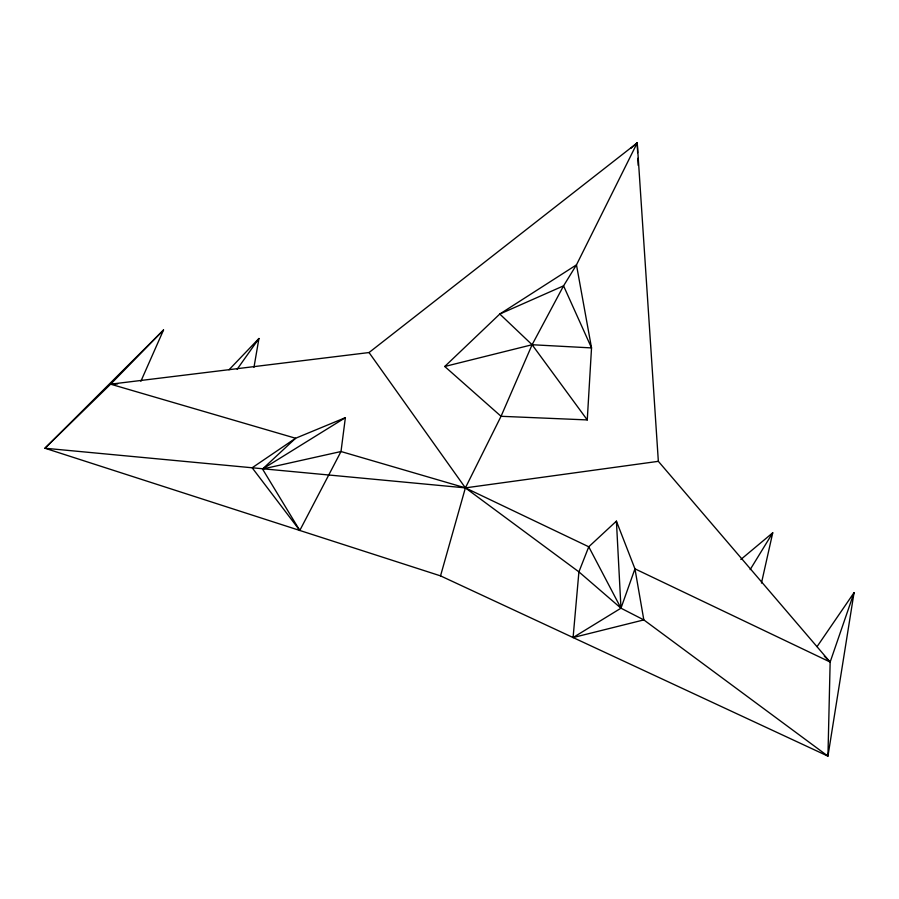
<?xml version="1.0" encoding="UTF-8"?>
<svg xmlns="http://www.w3.org/2000/svg" width="899" height="899" viewBox="0 0 899 899"><rect width="100%" height="100%" fill="white"/><g stroke="black" fill="none" stroke-linecap="round" stroke-linejoin="round"><path stroke-width="1.35" d="M817.067 646.628L854.05 592.643L830.148 662.046L827.945 756.138L440.532 575.877L44.95 448.23L163.528 330L140.862 381.3M440.532 575.877L465.39 487.876L501.046 416.293L532.107 344.733L563.561 285.848L576.473 264.857L499.788 314.032L444.747 366.489L501.046 416.293L587.261 419.923L591.531 347.913L576.473 264.857L637.234 142.862L658.349 461.333L830.148 662.046L634.952 568.842L616.411 521.139L588.755 546.783L578.911 571.876L573.09 637.548L643.83 619.905L827.945 756.138L854.05 592.643M658.349 461.333L465.39 487.876L252.158 467.772L295.602 438.251L345.373 417.664L341.002 451.523L299.794 530.466L252.158 467.772L44.95 448.23L110.599 384.176L163.528 330M253.968 367.331L258.934 338.496L229.02 369.781M761.464 583.058L772.735 532.804L740.832 559.481M750.159 569.606L772.735 532.804M237.134 369.275L258.934 338.496M630.851 148.346L637.234 142.862L637.638 152.684M299.794 530.466L262.53 469.031L295.602 438.251L110.599 384.176L369.039 352.543L637.234 142.862M345.373 417.664L262.53 469.031L341.002 451.523L465.39 487.876L588.755 546.783L620.973 608.185L643.83 619.905L634.952 568.842L620.973 608.185L573.09 637.548M444.747 366.489L532.107 344.733L591.531 347.913L563.561 285.848L499.788 314.032L532.107 344.733L587.261 419.923M110.599 384.176L117.612 383.907M824.259 656.101L830.148 662.046M369.039 352.543L465.39 487.876L578.911 571.876L620.973 608.185L616.411 521.139M637.863 158.303L638.155 165.315"/></g></svg>
